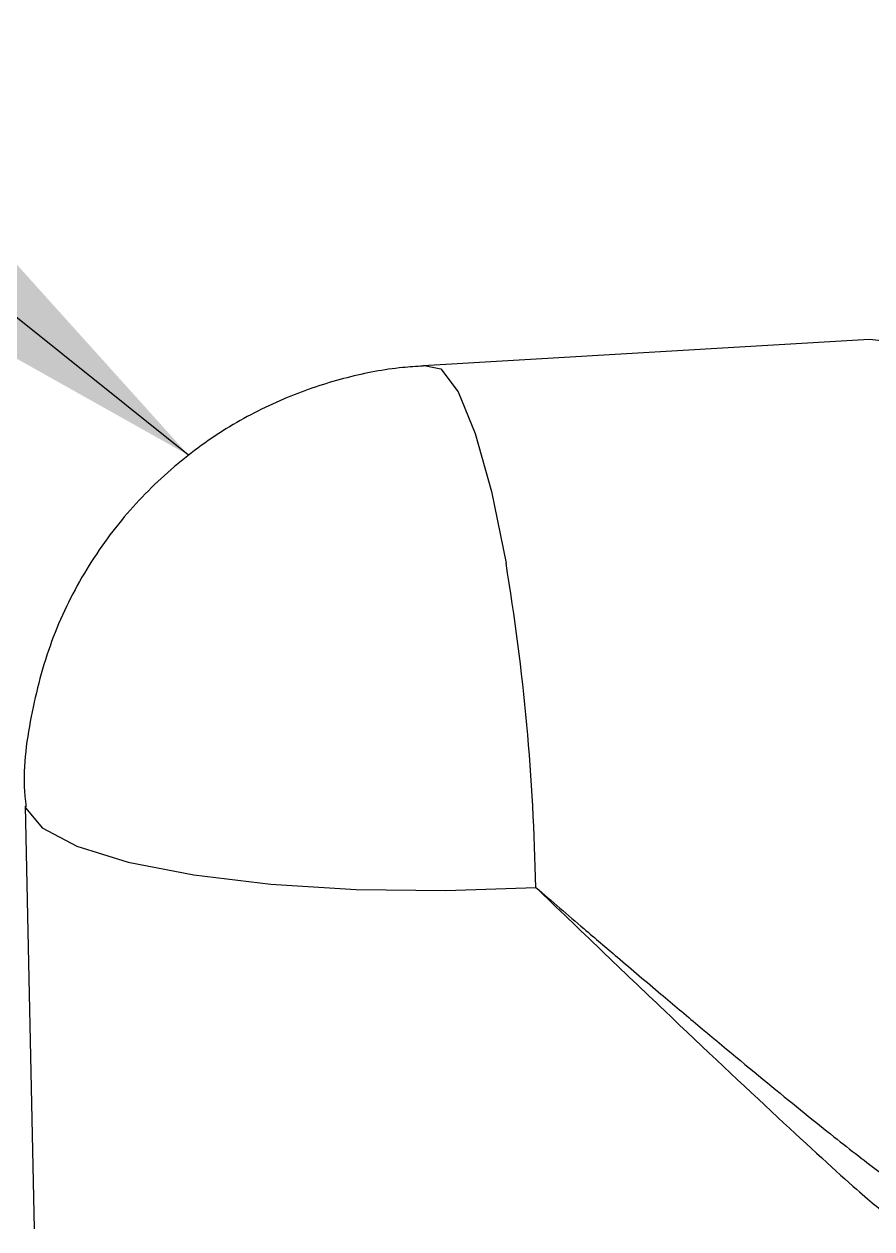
# Model space of a CAD drawing. Header units: millimetres. Extents: x 0 to 279, y 0 to 216.
# Drawn here: x 41.4 to 45.33, y 173.19 to 178.79 of the extents above; entities that cross this region are included whole.
import ezdxf

# ---------------------------------------------------------------- set-up
doc = ezdxf.new("R2010")
doc.units = ezdxf.units.MM
doc.layers.add('DIM', color=1, linetype='Continuous')
doc.dimstyles.new('SLDDIMSTYLE1', dxfattribs={"dimtxt": 0.18, "dimasz": 3.302, "dimexe": 0, "dimexo": 0.0625, "dimgap": 0, "dimtad": 0, "dimtih": 1, "dimtoh": 1, "dimdec": 0, "dimrnd": 1e-09, "dimzin": 0, "dimdsep": 46, "dimtxsty": 'Standard', "dimsah": 1, "dimcen": 0.09, "dimadec": 0, "dimazin": 0, "dimtfac": 3.302, "dimtdec": 0, "dimtofl": 0, "dimtmove": 0, "dimatfit": 3, "dimfxl": 0, "dimfrac": 2, "dimtolj": 1, "dimtzin": 0, "dimarcsym": 0})

msp = doc.modelspace()

# ---------------------------------------------------------------- linework, layer by layer
at = {"color": 7, "linetype": 'Continuous', "lineweight": 25}
for p, q in [((45.3199, 177.322), (43.2491, 177.2004)), ((41.4001, 175.1533), (41.4418, 173.19))]:
    msp.add_line(p, q, dxfattribs=at)
at = {"color": 7, "linetype": 'Continuous', "lineweight": 25, "flags": 128}
msp.add_lwpolyline([(45.6142, 173.3549), (45.6512, 173.382), (45.7149, 173.4943), (45.7686, 173.6824), (45.8099, 173.9387), (45.8371, 174.2526), (45.8492, 174.6114), (45.8456, 175.0003), (45.8264, 175.4032), (45.7924, 175.8034), (45.7451, 176.1844), (45.6864, 176.5305), (45.6187, 176.8275), (45.5448, 177.063), (45.4678, 177.2277), (45.3909, 177.3147), (45.3199, 177.322)], dxfattribs=at)
at = {"color": 8, "linetype": 'Continuous', "lineweight": 25, "flags": 128}
for points in [[(43.2489, 177.2003), (43.2527, 177.2019), (43.3298, 177.1852), (43.4101, 177.0782), (43.4897, 176.8858), (43.5652, 176.6166), (43.633, 176.283)], [(41.4002, 175.153), (41.4029, 175.1443), (41.4798, 175.0528), (41.6407, 174.9684), (41.8787, 174.8946), (42.1834, 174.8348), (42.5415, 174.7916), (42.9372, 174.767), (43.3531, 174.762), (43.7709, 174.7769)]]:
    msp.add_lwpolyline(points, dxfattribs=at)
at = {"color": 7, "linetype": 'Continuous', "lineweight": 25}
msp.add_arc((33.4634, 174.5926), 10.3091, 1.02451, 9.43719, dxfattribs=at)
for points, knots in [([(43.2486, 177.1989), (43.2167, 177.1968), (43.0976, 177.1892), (42.8897, 177.1487), (42.6241, 177.0629), (42.3577, 176.9307), (42.0999, 176.7487), (41.8646, 176.5169), (41.6653, 176.2387), (41.5112, 175.9199), (41.4211, 175.5694), (41.3855, 175.3065), (41.4024, 175.1668), (41.4044, 175.1504)], [0, 0, 0, 0, 0.031359, 0.116878, 0.20689, 0.304612, 0.407945, 0.51598, 0.627975, 0.743417, 0.862013, 0.983727, 1, 1, 1, 1]), ([(43.7709, 174.7769), (43.9748, 174.581), (44.3823, 174.1895), (44.894, 173.7075), (45.2827, 173.3498), (45.3786, 173.2738), (45.4224, 173.2391)], [0, 0, 0, 0, 0.272891, 0.545753, 0.792389, 1, 1, 1, 1])]:
    msp.add_open_spline(points, degree=3, knots=knots, dxfattribs=at)
at = {"color": 8, "linetype": 'Continuous', "lineweight": 25}
msp.add_open_spline([(43.7709, 174.7769), (43.8457, 174.7126), (43.9737, 174.6024), (44.1676, 174.4374), (44.3448, 174.2869), (44.5898, 174.081), (44.8697, 173.8485), (45.1596, 173.6136), (45.3709, 173.45), (45.4919, 173.3624), (45.5091, 173.3585), (45.5137, 173.3575)], degree=3, knots=[0, 0, 0, 0, 0.094578, 0.161923, 0.25151, 0.330448, 0.499233, 0.661818, 0.812889, 0.94979, 1, 1, 1, 1], dxfattribs=at)

# ---------------------------------------------------------------- leaders
at = {"layer": 'DIM'}
msp.add_leader([(42.1588, 176.7848), (33.8898, 183.4031), (31.7414, 183.4031)], dimstyle='SLDDIMSTYLE1', dxfattribs=at)

doc.saveas('drawing.dxf')
